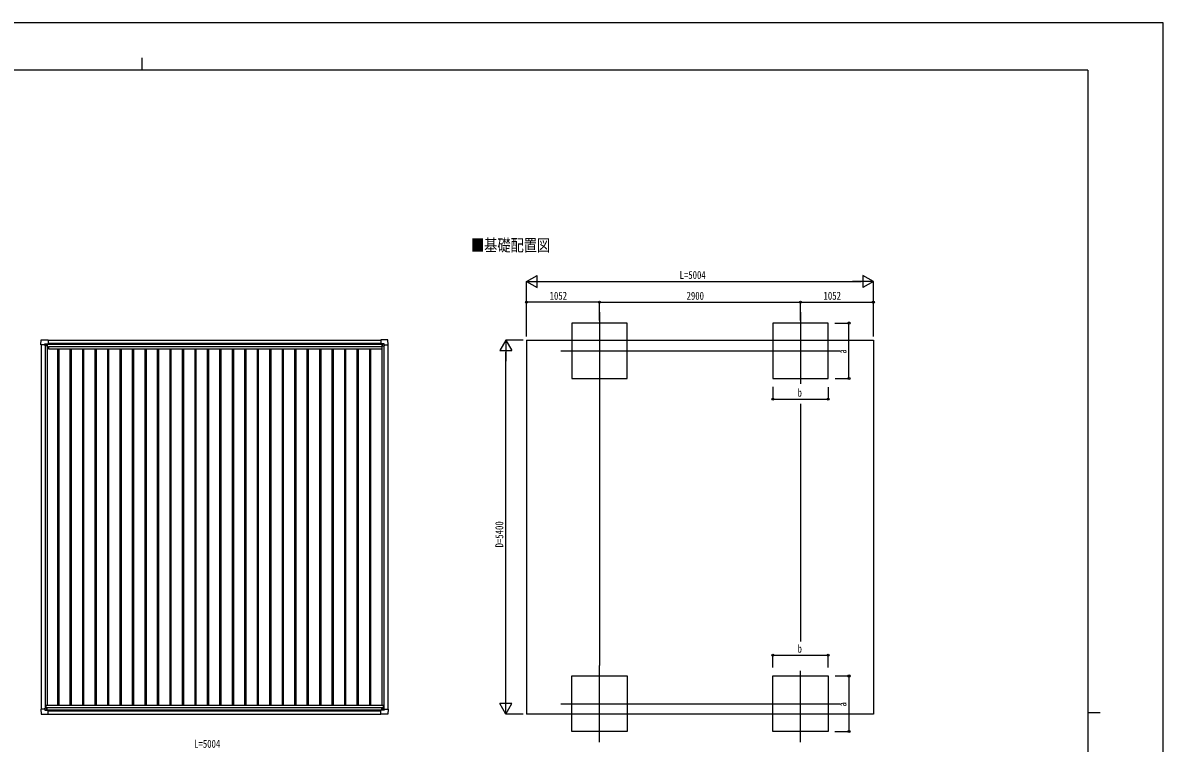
# Model space of a CAD drawing. Units: millimetres, scale not verified. Extents: x -14718 to 14718, y -10395 to 10395.
# Drawn here: x -1736 to 14718, y -6 to 10395 of the extents above; entities that cross this region are included whole.
import ezdxf
from ezdxf.enums import TextEntityAlignment as Align

# ---------------------------------------------------------------- set-up
doc = ezdxf.new("R2010")
doc.units = ezdxf.units.MM
doc.header["$LTSCALE"] = 40
for name, color, linetype in [('0-2_USER1', 3, 'Continuous'), ('0-3_YKK_12', 2, 'Continuous'), ('0-4_YKK_13', 4, 'Continuous'), ('0-5_YKK_A1', 4, 'Continuous'), ('0-6_YKK_D', 6, 'Continuous'), ('0-7_YKK_ZWAK', 7, 'Continuous')]:
    doc.layers.add(name, color=color, linetype=linetype)
doc.styles.add('ＭＳ ゴシック', font='')
doc.styles.get('ＭＳ ゴシック').set_extended_font_data('MS Gothic')

msp = doc.modelspace()

# ---------------------------------------------------------------- linework, layer by layer
at = {"layer": '0-3_YKK_12'}
for p, q in [((6584.04, 6216.49), (6584.04, 5109.84)), ((9484.04, 6216.49), (9484.04, 5184.84)), ((6025.37, 5660.23), (10058.29, 5660.23)), ((6584.04, 8.06), (6584.04, 1114.71)), ((9484.04, 8.06), (9484.04, 1039.71)), ((6025.37, 564.32), (10058.29, 564.32))]:
    msp.add_line(p, q, dxfattribs=at)
at = {"layer": '0-4_YKK_13'}
for p, q in [((-1416.88, 5744.71), (-1416.88, 5761.15)), ((-1415.88, 5762.15), (-1385.97, 5762.15)), ((-1385.26, 5761.86), (-1384.26, 5760.86)), ((-1384.26, 5760.86), (-1384.26, 5731.21)), ((-1384.26, 5759.06), (-1369.47, 5759.06)), ((-1369.44, 5759.06), (-1368.72, 5759.11)), ((-1369.11, 5818.07), (-1368.26, 5817.21)), ((-1368.26, 5817.21), (-1368.26, 5759.61)), ((-1368.26, 5759.61), (-1368.26, 5759.59)), ((3428.79, 5818.07), (3427.94, 5817.21)), ((3427.94, 5817.21), (3427.94, 5759.61)), ((3427.94, 5759.61), (3427.94, 5759.59)), ((3429.12, 5759.06), (3428.4, 5759.11)), ((3443.94, 5759.06), (3429.15, 5759.06)), ((3444.94, 5761.86), (3443.94, 5760.86)), ((3443.94, 5760.86), (3443.94, 5731.21)), ((3475.56, 5762.15), (3445.65, 5762.15)), ((3476.56, 5744.71), (3476.56, 5761.15)), ((-1475.26, 5744.71), (-1476.08, 5745.54)), ((-1416.88, 5744.71), (-1475.26, 5744.71)), ((-1416.88, 5744.71), (-1416.88, 5731.71)), ((-1391.28, 5739.17), (-1391.28, 5738.21)), ((3450.96, 5739.17), (3450.96, 5738.21)), ((3476.56, 5744.71), (3476.56, 5731.71)), ((3476.56, 5744.71), (3534.94, 5744.71)), ((3534.94, 5744.71), (3535.76, 5745.54)), ((-1416.88, 487.33), (-1416.88, 500.33)), ((-1391.28, 492.87), (-1391.28, 493.83)), ((-1384.26, 471.18), (-1384.26, 500.83)), ((3443.95, 471.07), (3443.95, 500.72)), ((3450.97, 492.76), (3450.97, 493.72)), ((3476.58, 487.22), (3476.58, 500.22)), ((-1475.26, 487.33), (-1476.08, 486.5)), ((-1416.88, 487.33), (-1475.26, 487.33)), ((-1416.88, 487.33), (-1416.88, 470.89)), ((-1415.88, 469.89), (-1385.97, 469.89)), ((-1385.26, 470.18), (-1384.26, 471.18)), ((-1384.26, 472.98), (-1369.47, 472.98)), ((-1369.44, 472.98), (-1368.72, 472.93)), ((-1369.11, 413.97), (-1368.26, 414.83)), ((-1368.26, 472.43), (-1368.26, 472.45)), ((-1368.26, 414.83), (-1368.26, 472.43)), ((3427.95, 472.32), (3427.95, 472.34)), ((3427.95, 414.72), (3427.95, 472.32)), ((3428.81, 413.86), (3427.95, 414.72)), ((3429.13, 472.87), (3428.41, 472.82)), ((3443.95, 472.87), (3429.16, 472.87)), ((3444.95, 470.07), (3443.95, 471.07)), ((3475.58, 469.78), (3445.66, 469.78)), ((3476.58, 487.22), (3534.95, 487.22)), ((3476.58, 487.22), (3476.58, 470.77)), ((3534.95, 487.22), (3535.78, 486.39))]:
    msp.add_line(p, q, dxfattribs=at)
for points in [[(-1476.08, 5745.54), (-1476.2, 5745.66), (-1471.79, 5817.75)], [(-1471.29, 5818.21), (-1369.26, 5818.21), (-1369.11, 5818.07)], [(3530.97, 5818.21), (3428.94, 5818.21), (3428.79, 5818.07)], [(3535.76, 5745.54), (3535.88, 5745.66), (3531.47, 5817.75)], [(-1384.76, 5730.71), (-1414.32, 5730.71), (-1415.88, 5730.71), (-1416.88, 5731.71)], [(-1393.2, 5740.13), (-1394.16, 5740.13), (-1394.16, 5741.09), (-1393.2, 5741.09)], [(-1392.24, 5742.05), (-1392.24, 5743.01), (-1391.28, 5743.01), (-1391.28, 5742.05)], [(-1391.28, 5738.21), (-1392.24, 5738.21), (-1392.24, 5739.17)], [(-1390.32, 5741.09), (-1389.36, 5741.09), (-1389.36, 5740.13), (-1390.32, 5740.13)], [(3444.44, 5730.71), (3474, 5730.71), (3475.56, 5730.71), (3476.56, 5731.71)], [(3450, 5741.09), (3449.04, 5741.09), (3449.04, 5740.13), (3450, 5740.13)], [(3451.92, 5742.05), (3451.92, 5743.01), (3450.96, 5743.01), (3450.96, 5742.05)], [(3450.96, 5738.21), (3451.92, 5738.21), (3451.92, 5739.17)], [(3452.88, 5740.13), (3453.84, 5740.13), (3453.84, 5741.09), (3452.88, 5741.09)], [(-1384.76, 501.33), (-1414.32, 501.33), (-1415.88, 501.33), (-1416.88, 500.33)], [(-1391.28, 493.83), (-1392.24, 493.83), (-1392.24, 492.87)], [(3444.45, 501.22), (3474.01, 501.22), (3475.57, 501.22), (3476.58, 500.22)], [(3450.97, 493.72), (3451.93, 493.72), (3451.93, 492.76)], [(-1476.08, 486.5), (-1476.2, 486.38), (-1471.79, 414.3)], [(-1471.29, 413.83), (-1369.26, 413.83), (-1369.11, 413.97)], [(-1393.2, 491.91), (-1394.16, 491.91), (-1394.16, 490.95), (-1393.2, 490.95)], [(-1392.24, 489.99), (-1392.24, 489.03), (-1391.28, 489.03), (-1391.28, 489.99)], [(-1390.32, 490.95), (-1389.36, 490.95), (-1389.36, 491.91), (-1390.32, 491.91)], [(3530.98, 413.72), (3428.95, 413.72), (3428.81, 413.86)], [(3450.01, 490.84), (3449.05, 490.84), (3449.05, 491.8), (3450.01, 491.8)], [(3451.93, 489.88), (3451.93, 488.92), (3450.97, 488.92), (3450.97, 489.88)], [(3452.89, 491.8), (3453.85, 491.8), (3453.85, 490.84), (3452.89, 490.84)], [(3535.78, 486.39), (3535.89, 486.27), (3531.48, 414.18)]]:
    msp.add_lwpolyline(points, dxfattribs=at)
for centre in [(-1391.76, 5740.61), (3451.44, 5740.61), (-1391.76, 491.43), (3451.45, 491.32)]:
    msp.add_circle(centre, 5.3, dxfattribs=at)
for centre, radius, start, end in [((-1471.29, 5817.71), 0.5, 90, 176.5), ((-1369.47, 5759.56), 0.5, 270, 273.5), ((3429.15, 5759.56), 0.5, 266.5, 270), ((3530.97, 5817.71), 0.5, 3.5, 90), ((-1393.2, 5742.05), 0.96, 270, 0), ((-1393.2, 5739.17), 0.96, 0, 90), ((-1390.32, 5742.05), 0.96, 180, 270), ((-1390.32, 5739.17), 0.96, 90, 180), ((-1384.76, 5731.21), 0.5, 270, 315), ((-1384.76, 5731.21), 0.5, 315, 0), ((3444.44, 5731.21), 0.5, 180, 225), ((3444.44, 5731.21), 0.5, 225, 270), ((3450, 5742.05), 0.96, 270, 0), ((3450, 5739.17), 0.96, 0, 90), ((3452.88, 5742.05), 0.96, 180, 270), ((3452.88, 5739.17), 0.96, 90, 180), ((-1384.76, 500.83), 0.5, 45, 90), ((-1384.76, 500.83), 0.5, 0, 45), ((3444.45, 500.72), 0.5, 135, 180), ((3444.45, 500.72), 0.5, 90, 135), ((-1471.29, 414.33), 0.5, 183.5, 270), ((-1393.2, 492.87), 0.96, 270, 0), ((-1393.2, 489.99), 0.96, 0, 90), ((-1390.32, 492.87), 0.96, 180, 270), ((-1390.32, 489.99), 0.96, 90, 180), ((-1369.47, 472.48), 0.5, 86.5, 90), ((3429.16, 472.37), 0.5, 90, 93.5), ((3450.01, 492.76), 0.96, 270, 0), ((3450.01, 489.88), 0.96, 0, 90), ((3452.89, 492.76), 0.96, 180, 270), ((3452.89, 489.88), 0.96, 90, 180), ((3530.98, 414.22), 0.5, 270, 356.5)]:
    msp.add_arc(centre, radius, start, end, dxfattribs=at)
for centre, major_axis, ratio, start_param, end_param in [((-1415.88, 5761.15), (-0.71, 0.71), 0.99628, 5.49965061, 7.06672), ((-1385.97, 5761.15), (0, 1), 0.998135, 5.49778714, 6.28318531), ((-1368.76, 5759.6), (0.368, -0.347), 0.974973, 5.45460589, 7.02540222), ((3428.44, 5759.6), (-0.368, -0.347), 0.974973, 5.5409684, 7.11176473), ((3445.65, 5761.15), (0, 1), 0.998135, 6.28318531, 7.06858347), ((3475.56, 5761.15), (0.71, 0.71), 0.99628, 5.49965061, 7.06672), ((-1415.88, 470.89), (-0.71, -0.71), 0.99628, 5.49965061, 7.06672), ((-1385.97, 470.89), (0, -1), 0.998135, 6.28318531, 7.06858347), ((-1368.76, 472.44), (0.368, 0.347), 0.974973, 5.5409684, 7.11176473), ((3428.45, 472.33), (-0.368, 0.347), 0.974973, 5.45460589, 7.02540222), ((3445.66, 470.78), (0, -1), 0.998135, 5.49778714, 6.28318531), ((3475.57, 470.78), (0.71, -0.71), 0.99628, 5.49965061, 7.06672)]:
    msp.add_ellipse(centre, major_axis=major_axis, ratio=ratio, start_param=start_param, end_param=end_param, dxfattribs=at)
at = {"layer": '0-5_YKK_A1'}
for p, q in [((-1368.26, 5815.08), (3427.94, 5815.08)), ((-1368.26, 5769.03), (3427.94, 5769.03)), ((5531.95, 5815.08), (10536.15, 5815.08)), ((5531.95, 5815.08), (5531.95, 415.08)), ((10536.15, 5815.08), (10536.15, 415.08)), ((-1472.26, 5744.71), (-1472.26, 487.33)), ((-1412.26, 5730.71), (-1412.26, 501.33)), ((-1385.26, 5730.71), (-1385.26, 543)), ((-1385.26, 5700.08), (-1366.26, 5700.08)), ((-1384.26, 5757.69), (3443.94, 5757.69)), ((-1384.26, 5755.9), (3443.94, 5755.9)), ((-1366.26, 5722.37), (3442.74, 5722.37)), ((-1366.26, 5722.37), (-1366.26, 5687.52)), ((-1366.26, 5687.52), (3442.74, 5687.52)), ((-1235.86, 5687.52), (-1235.86, 543)), ((-1218.06, 5687.52), (-1218.06, 543)), ((-1055.86, 5687.52), (-1055.86, 543)), ((-1038.06, 5687.52), (-1038.06, 543)), ((-875.86, 5687.52), (-875.86, 543)), ((-858.06, 5687.52), (-858.06, 543)), ((-695.86, 5687.52), (-695.86, 543)), ((-678.06, 5687.52), (-678.06, 543)), ((-515.86, 5687.52), (-515.86, 543)), ((-498.06, 5687.52), (-498.06, 543)), ((-335.86, 5687.52), (-335.86, 543)), ((-318.06, 5687.52), (-318.06, 543)), ((-155.86, 5687.52), (-155.86, 543)), ((-138.06, 5687.52), (-138.06, 543)), ((24.14, 5687.52), (24.14, 543)), ((41.94, 5687.52), (41.94, 543)), ((204.14, 5687.52), (204.14, 543)), ((221.94, 5687.52), (221.94, 543)), ((384.14, 5687.52), (384.14, 543)), ((401.94, 5687.52), (401.94, 543)), ((564.14, 5687.52), (564.14, 543)), ((581.94, 5687.52), (581.94, 543)), ((744.14, 5687.52), (744.14, 543)), ((761.94, 5687.52), (761.94, 543)), ((924.14, 5687.52), (924.14, 543)), ((941.94, 5687.52), (941.94, 543)), ((1104.14, 5687.52), (1104.14, 543)), ((1121.94, 5687.52), (1121.94, 543)), ((1284.14, 5687.52), (1284.14, 543)), ((1301.94, 5687.52), (1301.94, 543)), ((1464.14, 5687.52), (1464.14, 543)), ((1481.94, 5687.52), (1481.94, 543)), ((1644.14, 5687.52), (1644.14, 543)), ((1661.94, 5687.52), (1661.94, 543)), ((1824.14, 5687.52), (1824.14, 543)), ((1841.94, 5687.52), (1841.94, 543)), ((2004.14, 5687.52), (2004.14, 543)), ((2021.94, 5687.52), (2021.94, 543)), ((2184.14, 5687.52), (2184.14, 543)), ((2201.94, 5687.52), (2201.94, 543)), ((2364.14, 5687.52), (2364.14, 543)), ((2381.94, 5687.52), (2381.94, 543)), ((2544.14, 5687.52), (2544.14, 543)), ((2561.94, 5687.52), (2561.94, 543)), ((2724.14, 5687.52), (2724.14, 543)), ((2741.94, 5687.52), (2741.94, 543)), ((2904.14, 5687.52), (2904.14, 543)), ((2921.94, 5687.52), (2921.94, 543)), ((3084.14, 5687.52), (3084.14, 543)), ((3101.94, 5687.52), (3101.94, 543)), ((3264.14, 5687.52), (3264.14, 543)), ((3281.94, 5687.52), (3281.94, 543)), ((3442.74, 5722.37), (3442.74, 5687.52)), ((3442.74, 5700.08), (3444.94, 5700.08)), ((3444.94, 5730.71), (3444.94, 543)), ((3471.94, 5730.71), (3471.94, 501.22)), ((3531.94, 5744.71), (3531.96, 487.22)), ((-1405.16, 543), (3464.84, 543)), ((-1405.16, 543), (-1405.16, 501.33)), ((-1405.16, 508.31), (3464.84, 508.31)), ((3464.84, 543), (3464.84, 501.22)), ((-1384.26, 476.17), (3443.95, 476.17)), ((-1368.26, 463.42), (3427.95, 463.42)), ((-1368.26, 415.08), (3427.95, 415.08)), ((10536.15, 415.08), (5531.95, 415.08))]:
    msp.add_line(p, q, dxfattribs=at)
for points in [[(6184.24, 5260.23), (6984.24, 5260.23), (6984.24, 6060.23), (6184.24, 6060.23)], [(9084.24, 5260.23), (9884.24, 5260.23), (9884.24, 6060.23), (9084.24, 6060.23)], [(6184.24, 964.32), (6984.24, 964.32), (6984.24, 164.32), (6184.24, 164.32)], [(9084.24, 964.32), (9884.24, 964.32), (9884.24, 164.32), (9084.24, 164.32)]]:
    msp.add_lwpolyline(points, close=True, dxfattribs=at)
at = {"layer": '0-6_YKK_D'}
for p, q in [((5531.95, 6660.23), (5683.5, 6747.73)), ((5683.5, 6572.73), (5683.5, 6747.73)), ((10536.15, 6660.23), (10384.59, 6747.73)), ((10384.59, 6747.73), (10384.59, 6572.73)), ((5531.95, 5865.08), (5531.95, 6661.23)), ((5531.95, 6660.23), (5683.5, 6572.73)), ((5531.95, 6660.23), (5835.05, 6660.23)), ((5706.95, 6660.23), (10361.15, 6660.23)), ((10536.15, 6660.23), (10233.04, 6660.23)), ((10536.15, 6660.23), (10384.59, 6572.73)), ((10536.15, 5865.08), (10536.15, 6661.23)), ((5531.95, 5866.08), (5531.95, 6361.23)), ((6584.04, 6360.23), (5531.95, 6360.23)), ((6584.04, 6096.65), (6584.04, 6361.23)), ((6584.04, 6096.65), (6584.04, 6361.23)), ((6584.04, 6360.23), (9484.04, 6360.23)), ((9484.04, 6094.81), (9484.04, 6361.23)), ((9484.04, 6094.81), (9484.04, 6361.23)), ((9484.04, 6360.23), (10536.15, 6360.23)), ((10536.15, 5865.08), (10536.15, 6361.23)), ((9979.98, 6060.23), (10185.24, 6060.23)), ((10184.24, 5260.23), (10184.24, 6060.23)), ((5231.95, 5815.08), (5144.45, 5663.53)), ((5481.95, 5815.08), (5230.95, 5815.08)), ((5231.95, 5815.08), (5319.45, 5663.53)), ((5231.95, 5815.08), (5231.95, 5511.98)), ((5144.45, 5663.53), (5319.45, 5663.53)), ((5231.95, 590.08), (5231.95, 5640.08)), ((6584.04, 5109.34), (6584.04, 1115.21)), ((9084.24, 5138.14), (9084.24, 4959.23)), ((9884.24, 5136.22), (9884.24, 4959.23)), ((9985.07, 5260.23), (10185.24, 5260.23)), ((9084.24, 4960.23), (9884.24, 4960.23)), ((9484.04, 4891.61), (9484.04, 1462.48)), ((9084.24, 1086.4), (9084.24, 1265.32)), ((9084.24, 1264.32), (9884.24, 1264.32)), ((9884.24, 1088.33), (9884.24, 1265.32)), ((9985.07, 964.32), (10185.24, 964.32)), ((10184.24, 964.32), (10184.24, 164.32)), ((5231.95, 415.08), (5231.95, 718.19)), ((5231.95, 415.08), (5144.45, 566.64)), ((5319.45, 566.64), (5144.45, 566.64)), ((5231.95, 415.08), (5319.45, 566.64)), ((5481.95, 415.08), (5230.95, 415.08)), ((9979.98, 164.32), (10185.24, 164.32))]:
    msp.add_line(p, q, dxfattribs=at)
for centre in [(5531.95, 6360.23), (6584.04, 6360.23), (6584.04, 6360.23), (9484.04, 6360.23), (9484.04, 6360.23), (10536.15, 6360.23), (10184.24, 6060.23), (10184.24, 5260.23), (9084.24, 4960.23), (9884.24, 4960.23), (9084.24, 1264.32), (9884.24, 1264.32), (10184.24, 964.32), (10184.24, 164.32)]:
    msp.add_circle(centre, 14.88, dxfattribs=at)
at = {"layer": '0-7_YKK_ZWAK'}
for p, q in [((-17.43, 9887.5), (-17.43, 9712.5)), ((13632.57, 9712.5), (-13667.43, 9712.5)), ((13632.57, 9712.5), (13632.57, -8837.5)), ((13632.57, 437.5), (13807.57, 437.5))]:
    msp.add_line(p, q, dxfattribs=at)
msp.add_lwpolyline([(-14717.5, -10395), (14717.5, -10395), (14717.5, 10395), (-14717.5, 10395)], close=True, dxfattribs=at)

# ---------------------------------------------------------------- texts
at = {"layer": '0-2_USER1', "style": 'ＭＳ ゴシック', "width": 0.8}
msp.add_text('■基礎配置図', height=174.5, dxfattribs=at).set_placement((4730.76, 7043.95), align=Align.BOTTOM_LEFT)
at = {"layer": '0-6_YKK_D', "style": 'ＭＳ ゴシック', "width": 0.8}
for s, p in [('L=5004', (7740.05, 6661.23)), ('1052', (5864.8, 6361.9)), ('2900', (7840.84, 6361.9)), ('1052', (9816.9, 6361.9)), ('b', (9442.24, 4961.9)), ('b', (9442.24, 1265.98)), ('L=5004', (735.84, -106.74))]:
    msp.add_text(s, height=115.5, dxfattribs=at).set_placement(p, align=Align.BOTTOM_LEFT)
for s, p in [('a', (10182.58, 5618.23)), ('D=5400', (5230.95, 2821.08)), ('a', (10182.58, 522.32))]:
    msp.add_text(s, height=115.5, rotation=90, dxfattribs=at).set_placement(p, align=Align.BOTTOM_LEFT)

doc.saveas('drawing.dxf')
